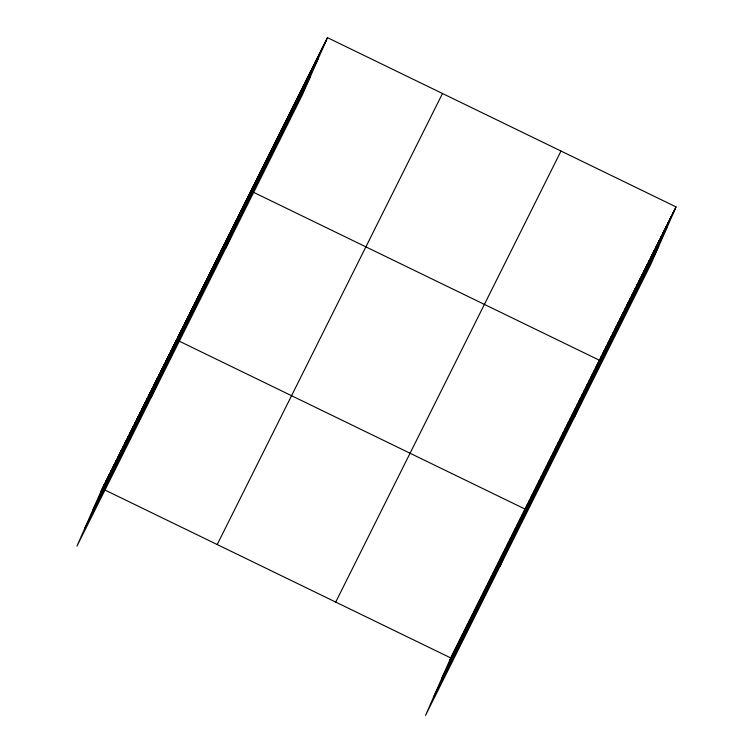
<?xml version="1.0" encoding="UTF-8"?>
<svg xmlns="http://www.w3.org/2000/svg" width="753" height="753" viewBox="0 0 753 753"><rect width="100%" height="100%" fill="white"/><g stroke="black" fill="none" stroke-linecap="round" stroke-linejoin="round"><path stroke-width="1.13" d="M103.377 486.607L104.573 483.887M105.778 481.807L106.973 479.087M108.178 477.007L109.373 474.286M110.578 472.206L111.773 469.486M112.978 467.406L114.164 464.686M115.369 462.596L116.564 459.876M117.769 457.796L118.965 455.076M120.169 452.995L121.365 450.275M122.57 448.195L123.765 445.475M124.96 443.395L126.156 440.674M127.361 438.594L128.556 435.874M129.761 433.794L130.956 431.074M132.161 428.994L133.356 426.273M134.561 424.193L135.756 421.473M136.952 419.383L138.147 416.663M139.352 414.583L140.547 411.863M141.752 409.783L142.948 407.062M144.152 404.982L145.348 402.262M146.553 400.182L147.739 397.462M148.943 395.381L150.139 392.661M151.344 390.581L152.539 387.861M153.744 385.781L154.939 383.061M156.144 380.98L157.339 378.26M158.544 376.18L159.73 373.46M160.935 371.37L162.13 368.65M163.335 366.57L164.531 363.85M165.735 361.769L166.931 359.049M168.135 356.969L169.331 354.249M170.536 352.169L171.722 349.448M172.926 347.368L174.122 344.648M151.315 397.255L176.522 339.848M177.727 337.768L178.922 335.047M180.127 332.967L181.322 330.247M182.518 328.157L183.713 325.437M184.918 323.357L186.113 320.637M187.318 318.557L188.514 315.836M189.718 313.756L190.914 311.036M192.119 308.956L193.305 306.236M194.509 304.156L195.705 301.435M196.91 299.355L198.105 296.635M199.31 294.555L200.505 291.835M201.71 289.754L202.905 287.034M204.11 284.945L205.296 282.234M206.501 280.144L207.696 277.424M208.901 275.344L210.096 272.624M211.301 270.543L212.497 267.823M213.701 265.743L214.897 263.023M216.102 260.943L217.288 258.223M218.492 256.142L219.688 253.422M220.893 251.342L222.088 248.622M223.293 246.542L224.488 243.821M225.693 241.741L226.888 239.021M228.093 236.931L229.279 234.211M230.484 232.131L231.679 229.411M232.884 227.331L234.079 224.61M235.284 222.53L236.48 219.81M237.684 217.73L238.88 215.01M240.075 212.93L241.271 210.209M242.475 208.129L243.671 205.409M244.876 203.329L246.071 200.609M247.276 198.528L248.471 195.808M225.665 248.415L250.862 190.998M252.067 188.928L253.262 186.207M254.458 184.137L255.653 181.417M256.858 179.346L258.044 176.626M259.248 174.555L260.444 171.835M261.639 169.764L262.835 167.044M264.03 164.973L265.225 162.253M266.43 160.173L267.626 157.462M268.821 155.382L270.016 152.661M271.212 150.591L272.407 147.87M273.612 145.8L274.807 143.079M276.003 141.009L277.198 138.288M278.394 136.218L279.589 133.497M280.794 131.427L281.989 128.707M283.184 126.636L284.38 123.916M285.575 121.835L286.771 119.115M287.975 117.044L289.161 114.324M290.366 112.253L291.562 109.533M292.757 107.463L293.952 104.742M295.157 102.672L296.343 99.951M297.548 97.881L298.743 95.16M299.939 93.09L301.134 90.369M302.329 88.289L303.525 85.569M304.73 83.498L305.925 80.778M307.12 78.707L308.316 75.987M309.511 73.916L310.707 71.196M311.911 69.125L313.107 66.405M314.302 64.334L315.498 61.614M316.693 59.543L317.888 56.823M319.093 54.743L320.279 52.023M321.484 49.952L322.679 47.232M323.875 45.161L325.07 42.441M327.461 37.65L302.264 95.066L76.975 546.104L102.173 488.688L327.461 37.65L676.025 206.896L650.827 264.312L425.539 715.35L450.736 657.934L676.025 206.896M451.941 655.854L453.137 653.133M454.341 651.053L455.537 648.333M456.742 646.253L457.937 643.533M459.142 641.452L460.328 638.732M461.533 636.652L462.728 633.932M463.933 631.852L465.128 629.131M466.333 627.051L467.528 624.331M468.733 622.242L469.928 619.521M471.124 617.441L472.319 614.721M473.524 612.641L474.719 609.921M475.924 607.84L477.12 605.12M478.324 603.04L479.52 600.32M480.725 598.24L481.92 595.519M483.115 593.439L484.311 590.719M485.516 588.639L486.711 585.919M487.916 583.839L489.111 581.118M490.316 579.029L491.511 576.309M492.716 574.228L493.902 571.508M495.107 569.428L496.302 566.708M497.507 564.628L498.702 561.907M499.907 559.827L501.103 557.107M502.307 555.027L503.503 552.307M504.708 550.227L505.894 547.506M507.098 545.426L508.294 542.706M509.499 540.626L510.694 537.906M511.899 535.825L513.094 533.105M514.299 531.016L515.494 528.295M516.699 526.215L517.885 523.495M519.09 521.415L520.285 518.695M521.49 516.614L522.686 513.894M499.879 566.51L525.086 509.094L179.261 341.175M526.291 507.014L527.486 504.294M528.681 502.213L529.877 499.493M531.081 497.413L532.277 494.693M533.482 492.613L534.677 489.892M535.882 487.803L537.077 485.083M538.282 483.002L539.468 480.282M540.673 478.202L541.868 475.482M543.073 473.402L544.268 470.681M545.473 468.601L546.669 465.881M547.873 463.801L549.069 461.081M550.274 459.001L551.46 456.28M552.664 454.2L553.86 451.48M555.065 449.4L556.26 446.68M557.465 444.59L558.66 441.879M559.865 439.79L561.06 437.069M562.265 434.989L563.451 432.269M564.656 430.189L565.851 427.469M567.056 425.389L568.251 422.668M569.456 420.588L570.652 417.868M571.856 415.788L573.052 413.068M574.257 410.987L575.443 408.267M576.647 406.187L577.843 403.467M579.048 401.387L580.243 398.666M581.448 396.577L582.643 393.857M583.848 391.776L585.043 389.056M586.239 386.976L587.434 384.256M588.639 382.176L589.834 379.456M591.039 377.375L592.235 374.655M593.439 372.575L594.635 369.855M595.839 367.775L597.025 365.054M574.228 417.661L599.426 360.254L253.601 192.335M600.63 358.183L601.826 355.463M603.021 353.383L604.217 350.663M605.412 348.592L606.607 345.872M607.812 343.801L609.008 341.081M610.203 339.01L611.398 336.29M612.594 334.219L613.789 331.499M614.994 329.428L616.18 326.708M617.385 324.637L618.58 321.917M619.775 319.837L620.971 317.117M622.176 315.046L623.362 312.326M624.566 310.255L625.762 307.535M626.957 305.464L628.153 302.744M629.348 300.673L630.543 297.953M631.748 295.882L632.944 293.162M634.139 291.091L635.334 288.371M636.53 286.291L637.725 283.57M638.93 281.5L640.125 278.779M641.321 276.709L642.516 273.988M643.711 271.918L644.907 269.197M646.112 267.127L647.298 264.407M648.502 262.336L649.698 259.616M650.893 257.545L652.089 254.825M653.293 252.744L654.479 250.024M655.684 247.953L656.88 245.233M658.075 243.163L659.27 240.442M660.466 238.372L661.661 235.651M662.866 233.581L664.061 230.86M665.257 228.79L666.452 226.069M667.647 223.999L668.843 221.278M670.048 219.198L671.243 216.488M672.438 214.407L673.634 211.687M100.987 491.408L326.275 40.37M93.061 509.461L318.35 58.423M84.901 528.051L310.189 77.013M217.203 544.541L442.491 93.504M335.716 602.08L561.004 151.042M449.541 660.654L674.829 209.616M441.625 678.707L666.913 227.67M433.455 697.297L658.743 246.259M104.912 490.015L450.736 657.934"/></g></svg>
